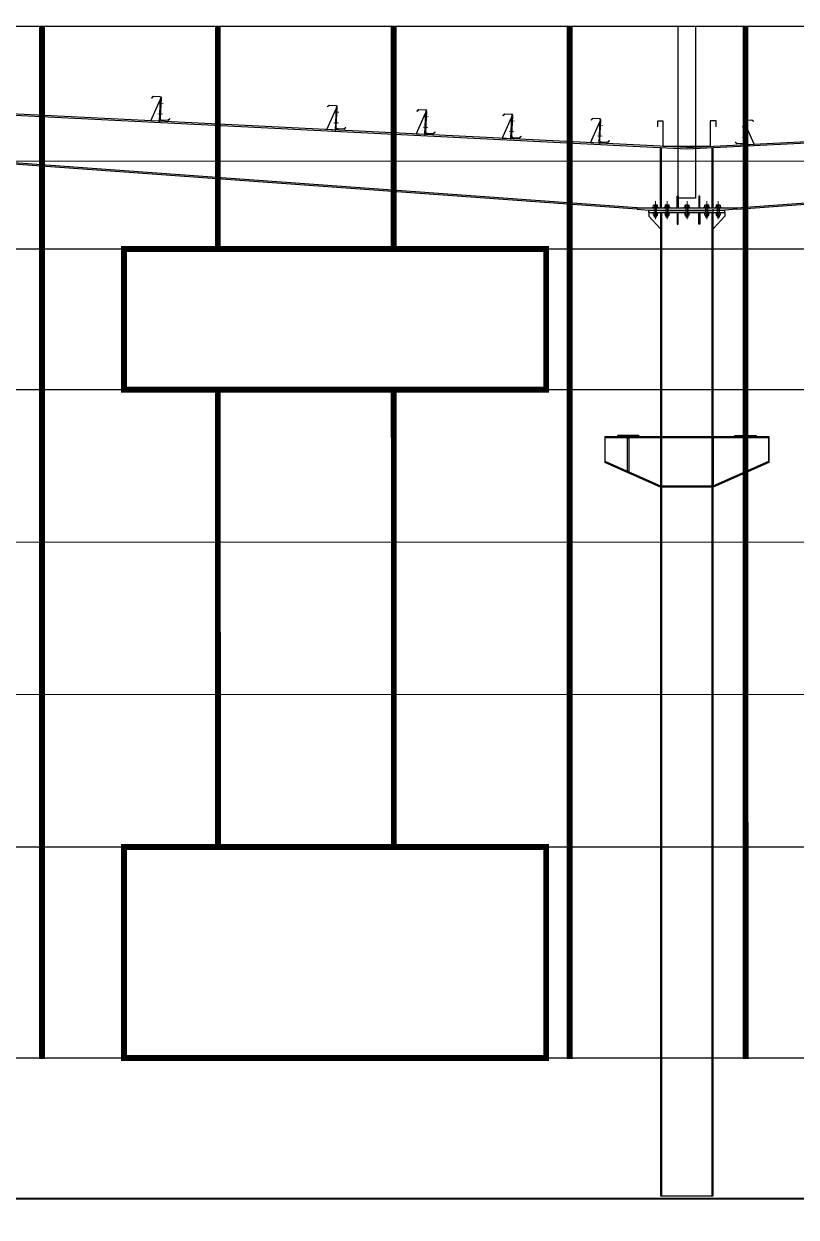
# Model space of a CAD drawing. Extents: x -33967 to 1773478, y -1022458 to -784650.
# Drawn here: x 1552807 to 1559393, y -1003956 to -993778 of the extents above; entities that cross this region are included whole.
import ezdxf

# ---------------------------------------------------------------- set-up
doc = ezdxf.new("R2010")
doc.units = 0
doc.header["$LTSCALE"] = 1000
doc.header["$MEASUREMENT"] = 0
doc.linetypes.add('ACAD_ISO02W100', pattern=[15, 12, -3])
doc.linetypes.add('DOTE', pattern=[2.42, 2, -0.2, 0.02, -0.2])
for name, color, linetype in [('14', 2, 'Continuous'), ('DOTE', 1, 'DOTE'), ('G L', 150, 'Continuous'), ('GL', 150, 'Continuous'), ('GZ', 50, 'Continuous'), ('LT', 27, 'Continuous'), ('SPACE', 7, 'Continuous'), ('天沟', 2, 'Continuous'), ('柱子', 30, 'Continuous'), ('檩托板', 7, 'Continuous')]:
    doc.layers.add(name, color=color, linetype=linetype)
for name, color, linetype, lineweight in [('6', 253, 'Continuous', 13), ('檩条', 30, 'Continuous', 5), ('螺栓', 15, 'Continuous', 18)]:
    doc.layers.add(name, color=color, linetype=linetype, lineweight=lineweight)
pattern_1 = [(180, (1730168.8424, -929119.4373), (-3e-12, -6.37031987), []), (180, (1730168.8424, -929122.6225), (-3e-12, -6.37031987), [3.18515994, -1.59257997])]
pattern_2 = [(180, (1730168.8424, -929119.4373), (-3e-12, -6.37031987), []), (180, (1730168.8424, -929122.6225), (-3e-12, -6.37031987), [3.18515994, -1.59257997])]
pattern_3 = [(180, (1729999.124, -929119.4373), (-3e-12, -6.37031987), []), (180, (1729999.124, -929122.6225), (-3e-12, -6.37031987), [3.18515994, -1.59257997])]
pattern_4 = [(180, (1729999.124, -929119.4373), (-3e-12, -6.37031987), []), (180, (1729999.124, -929122.6225), (-3e-12, -6.37031987), [3.18515994, -1.59257997])]
pattern_5 = [(180, (1729899.124, -929119.4373), (-3e-12, -6.37031987), []), (180, (1729899.124, -929122.6225), (-3e-12, -6.37031987), [3.18515994, -1.59257997])]
pattern_6 = [(180, (1729899.124, -929119.4373), (-3e-12, -6.37031987), []), (180, (1729899.124, -929122.6225), (-3e-12, -6.37031987), [3.18515994, -1.59257997])]
pattern_7 = [(180, (1730051.124, -929119.4373), (-3e-12, -6.37031987), []), (180, (1730051.124, -929122.6225), (-3e-12, -6.37031987), [3.18515994, -1.59257997])]
pattern_8 = [(180, (1730051.124, -929119.4373), (-3e-12, -6.37031987), []), (180, (1730051.124, -929122.6225), (-3e-12, -6.37031987), [3.18515994, -1.59257997])]
pattern_9 = [(180, (1729949.124, -929119.4373), (-3e-12, -6.37031987), []), (180, (1729949.124, -929122.6225), (-3e-12, -6.37031987), [3.18515994, -1.59257997])]
pattern_10 = [(180, (1729949.124, -929119.4373), (-3e-12, -6.37031987), []), (180, (1729949.124, -929122.6225), (-3e-12, -6.37031987), [3.18515994, -1.59257997])]

# ---------------------------------------------------------------- blocks, each defined once
blk = doc.blocks.new('LT')
at = {"layer": '檩托板', "elevation": 0}
for points in [[(1356482, 98210), (1356488, 98210), (1356498, 98018), (1356492, 98018)], [(1356488, 98200), (1356498, 98018), (1356568, 98022)]]:
    blk.add_lwpolyline(points, close=True, dxfattribs=at)
at = {"layer": '檩条', "color": 1, "linetype": 'Continuous'}
for p, q in [((1356504, 98171, -2), (1356464, 98169, -2)), ((1356509, 98080, -2), (1356469, 98078, -2))]:
    blk.add_line(p, q, dxfattribs=at)
at = {"layer": '檩条', "elevation": -2}
blk.add_lwpolyline([(1356481, 98215, -0.414214), (1356491, 98225), (1356547, 98228), (1356561, 98215), (1356563, 98218), (1356548, 98231), (1356488, 98228, 0.414214), (1356478, 98217), (1356488, 98041, -0.414214), (1356478, 98030), (1356423, 98027), (1356408, 98040), (1356406, 98038), (1356421, 98024), (1356481, 98027, 0.414214), (1356491, 98038), (1356481, 98215)], format="xyb", dxfattribs=at)
at = {"layer": '檩条', "color": 1, "linetype": 'Continuous'}
for points in [[(1356481, 98158, -2), (1356480, 98182, -2), (1356490, 98158, -2), (1356489, 98182, -2)], [(1356485, 98091, -2), (1356486, 98066, -2), (1356494, 98091, -2), (1356495, 98067, -2)]]:
    blk.add_solid(points, dxfattribs=at)

msp = doc.modelspace()

# ---------------------------------------------------------------- hatches: boundary and pattern name
at = {"layer": '螺栓'}
h = msp.add_hatch(dxfattribs=at)
h.set_pattern_fill('BRASS', color=8, scale=1.0032, angle=180, style=0)
h.set_pattern_definition(pattern_5)
h.paths.add_polyline_path([(1558182.7, -995413.9), (1558182.7, -995427.7), (1558202.8, -995427.7), (1558202.8, -995413.9)])
h = msp.add_hatch(dxfattribs=at)
h.set_pattern_fill('BRASS', color=8, scale=1.0032, angle=180, style=0)
h.set_pattern_definition(pattern_6)
h.paths.add_polyline_path([(1558182.7, -995413.9), (1558182.7, -995427.7), (1558202.8, -995427.7), (1558202.8, -995413.9)])
h = msp.add_hatch(dxfattribs=at)
h.set_pattern_fill('BRASS', color=8, scale=1.0032, angle=180, style=0)
h.set_pattern_definition(pattern_5)
h.paths.add_polyline_path([(1558182.7, -995413.9), (1558182.7, -995427.7), (1558202.8, -995427.7), (1558202.8, -995413.9)])
h = msp.add_hatch(dxfattribs=at)
h.set_pattern_fill('BRASS', color=8, scale=1.0032, angle=180, style=0)
h.set_pattern_definition(pattern_6)
h.paths.add_polyline_path([(1558182.7, -995413.9), (1558182.7, -995427.7), (1558202.8, -995427.7), (1558202.8, -995413.9)])
h = msp.add_hatch(dxfattribs=at)
h.set_pattern_fill('BRASS', color=8, scale=1.0032, angle=180, style=0)
h.set_pattern_definition(pattern_3)
h.paths.add_polyline_path([(1558282.7, -995413.9), (1558282.7, -995427.7), (1558302.8, -995427.7), (1558302.8, -995413.9)])
h = msp.add_hatch(dxfattribs=at)
h.set_pattern_fill('BRASS', color=8, scale=1.0032, angle=180, style=0)
h.set_pattern_definition(pattern_4)
h.paths.add_polyline_path([(1558282.7, -995413.9), (1558282.7, -995427.7), (1558302.8, -995427.7), (1558302.8, -995413.9)])
h = msp.add_hatch(dxfattribs=at)
h.set_pattern_fill('BRASS', color=8, scale=1.0032, angle=180, style=0)
h.set_pattern_definition(pattern_3)
h.paths.add_polyline_path([(1558282.7, -995413.9), (1558282.7, -995427.7), (1558302.8, -995427.7), (1558302.8, -995413.9)])
h = msp.add_hatch(dxfattribs=at)
h.set_pattern_fill('BRASS', color=8, scale=1.0032, angle=180, style=0)
h.set_pattern_definition(pattern_4)
h.paths.add_polyline_path([(1558282.7, -995413.9), (1558282.7, -995427.7), (1558302.8, -995427.7), (1558302.8, -995413.9)])
h = msp.add_hatch(dxfattribs=at)
h.set_pattern_fill('BRASS', color=8, scale=1.0032, angle=180, style=0)
h.set_pattern_definition(pattern_1)
h.paths.add_polyline_path([(1558452.4, -995413.9), (1558452.4, -995427.7), (1558472.5, -995427.7), (1558472.5, -995413.9)])
h = msp.add_hatch(dxfattribs=at)
h.set_pattern_fill('BRASS', color=8, scale=1.0032, angle=180, style=0)
h.set_pattern_definition(pattern_2)
h.paths.add_polyline_path([(1558452.4, -995413.9), (1558452.4, -995427.7), (1558472.5, -995427.7), (1558472.5, -995413.9)])
h = msp.add_hatch(dxfattribs=at)
h.set_pattern_fill('BRASS', color=8, scale=1.0032, angle=180, style=0)
h.set_pattern_definition(pattern_1)
h.paths.add_polyline_path([(1558452.4, -995413.9), (1558452.4, -995427.7), (1558472.5, -995427.7), (1558472.5, -995413.9)])
h = msp.add_hatch(dxfattribs=at)
h.set_pattern_fill('BRASS', color=8, scale=1.0032, angle=180, style=0)
h.set_pattern_definition(pattern_2)
h.paths.add_polyline_path([(1558452.4, -995413.9), (1558452.4, -995427.7), (1558472.5, -995427.7), (1558472.5, -995413.9)])
h = msp.add_hatch(dxfattribs=at)
h.set_pattern_fill('BRASS', color=8, scale=1.0032, angle=180, style=0)
h.set_pattern_definition(pattern_7)
h.paths.add_polyline_path([(1558640.8, -995413.9), (1558640.8, -995427.7), (1558620.8, -995427.7), (1558620.8, -995413.9)])
h = msp.add_hatch(dxfattribs=at)
h.set_pattern_fill('BRASS', color=8, scale=1.0032, angle=180, style=0)
h.set_pattern_definition(pattern_8)
h.paths.add_polyline_path([(1558640.8, -995413.9), (1558640.8, -995427.7), (1558620.8, -995427.7), (1558620.8, -995413.9)])
h = msp.add_hatch(dxfattribs=at)
h.set_pattern_fill('BRASS', color=8, scale=1.0032, angle=180, style=0)
h.set_pattern_definition(pattern_7)
h.paths.add_polyline_path([(1558640.8, -995413.9), (1558640.8, -995427.7), (1558620.8, -995427.7), (1558620.8, -995413.9)])
h = msp.add_hatch(dxfattribs=at)
h.set_pattern_fill('BRASS', color=8, scale=1.0032, angle=180, style=0)
h.set_pattern_definition(pattern_8)
h.paths.add_polyline_path([(1558640.8, -995413.9), (1558640.8, -995427.7), (1558620.8, -995427.7), (1558620.8, -995413.9)])
h = msp.add_hatch(dxfattribs=at)
h.set_pattern_fill('BRASS', color=8, scale=1.0032, angle=180, style=0)
h.set_pattern_definition(pattern_9)
h.paths.add_polyline_path([(1558738.8, -995413.9), (1558738.8, -995427.7), (1558718.8, -995427.7), (1558718.8, -995413.9)])
h = msp.add_hatch(dxfattribs=at)
h.set_pattern_fill('BRASS', color=8, scale=1.0032, angle=180, style=0)
h.set_pattern_definition(pattern_10)
h.paths.add_polyline_path([(1558738.8, -995413.9), (1558738.8, -995427.7), (1558718.8, -995427.7), (1558718.8, -995413.9)])
h = msp.add_hatch(dxfattribs=at)
h.set_pattern_fill('BRASS', color=8, scale=1.0032, angle=180, style=0)
h.set_pattern_definition(pattern_9)
h.paths.add_polyline_path([(1558738.8, -995413.9), (1558738.8, -995427.7), (1558718.8, -995427.7), (1558718.8, -995413.9)])
h = msp.add_hatch(dxfattribs=at)
h.set_pattern_fill('BRASS', color=8, scale=1.0032, angle=180, style=0)
h.set_pattern_definition(pattern_10)
h.paths.add_polyline_path([(1558738.8, -995413.9), (1558738.8, -995427.7), (1558718.8, -995427.7), (1558718.8, -995413.9)])

# ---------------------------------------------------------------- linework, layer by layer
at = {"color": 6, "const_width": 50}
for points in [[(1552960.9, -993803.7), (1552961.9, -1002607.9)], [(1554460.9, -993803.6), (1554461.2, -995698.9)], [(1555960.9, -993803.4), (1555961.2, -995698.9)], [(1557460.9, -993803.2), (1557461.9, -1002607.4)], [(1558960.9, -993803), (1558961.9, -1002607.2)], [(1554461.3, -996898.9), (1554461.7, -1000798.9)], [(1555961.3, -996898.9), (1555961.7, -1000798.9)], [(1554461.9, -1002598.9), (1554461.9, -1002607.7)], [(1555961.9, -1002598.9), (1555961.9, -1002607.5)]]:
    msp.add_lwpolyline(points, dxfattribs=at)
for points in [[(1557260.7, -995698.9), (1553660.7, -995698.9), (1553660.7, -996898.9), (1557260.7, -996898.9)], [(1557260.7, -1000798.9), (1553660.7, -1000798.9), (1553660.7, -1002598.9), (1557260.7, -1002598.9)]]:
    msp.add_lwpolyline(points, close=True, dxfattribs=at)
at = {"layer": '14', "color": 8}
for p, q in [((1557760.7, -997298.9), (1558235.7, -997298.9)), ((1558235.7, -997308.9), (1557760.7, -997308.9)), ((1557760.7, -997308.9), (1557760.7, -997508.9)), ((1558235.7, -997308.9), (1557760.7, -997308.9)), ((1558050.7, -997288.9), (1557870.7, -997288.9)), ((1557870.7, -997288.9), (1557870.7, -997298.9)), ((1557870.7, -997298.9), (1558050.7, -997298.9)), ((1557955.7, -997595.1), (1557955.7, -997308.9)), ((1557955.7, -997308.9), (1557965.7, -997308.9)), ((1557965.7, -997308.9), (1557965.7, -997599.6)), ((1558245.7, -997298.9), (1558675.7, -997298.9)), ((1558245.7, -997308.9), (1558245.7, -997298.9)), ((1558675.7, -997308.9), (1558245.7, -997308.9)), ((1558675.7, -997298.9), (1558675.7, -997308.9)), ((1558685.7, -997298.9), (1559160.7, -997298.9)), ((1559160.7, -997308.9), (1558685.7, -997308.9)), ((1558685.7, -997308.9), (1558685.7, -997718.9)), ((1559160.7, -997308.9), (1558685.7, -997308.9)), ((1558870.7, -997288.9), (1559050.7, -997288.9)), ((1558955.7, -997599.6), (1558955.7, -997308.9)), ((1558955.7, -997308.9), (1558965.7, -997308.9)), ((1558965.7, -997308.9), (1558965.7, -997595.1)), ((1559160.7, -997508.9), (1559160.7, -997308.9)), ((1557760.7, -997508.9), (1558235.7, -997718.9)), ((1557760.7, -997508.9), (1558235.7, -997718.9)), ((1558235.7, -997728.9), (1557760.7, -997518.9)), ((1558685.7, -997718.9), (1559160.7, -997508.9)), ((1558685.7, -997718.9), (1559160.7, -997508.9)), ((1559160.7, -997518.9), (1558685.7, -997728.9)), ((1557965.7, -997599.6), (1557955.7, -997595.1)), ((1558965.7, -997595.1), (1558955.7, -997599.6)), ((1558245.7, -997718.9), (1558675.7, -997718.9)), ((1558245.7, -997728.9), (1558245.7, -997718.9)), ((1558675.7, -997728.9), (1558245.7, -997728.9)), ((1558675.7, -997718.9), (1558675.7, -997728.9))]:
    msp.add_line(p, q, dxfattribs=at)
at = {"layer": '14', "color": 8, "const_width": 0.45}
msp.add_lwpolyline([(1558235.7, -997748.9), (1558235.7, -997308.9)], dxfattribs=at)
at = {"layer": '6', "color": 8, "linetype": 'ACAD_ISO02W100', "ltscale": 2}
for p, q in [((1558192.7, -995291.4), (1558192.7, -995443.8)), ((1558292.7, -995291.4), (1558292.7, -995443.8)), ((1558462.4, -995291.4), (1558462.4, -995443.8)), ((1558630.8, -995291.4), (1558630.8, -995443.8)), ((1558728.8, -995291.4), (1558728.8, -995443.8))]:
    msp.add_line(p, q, dxfattribs=at)
at = {"layer": 'DOTE', "linetype": 'DOTE', "const_width": 15}
msp.add_lwpolyline([(1594960.9, -1003798.9), (1539960.5, -1003798.9), (1539960.5, -1003948.9), (1539198.7, -1003948.9)], dxfattribs=at)
at = {"layer": 'DOTE', "color": 1, "linetype": 'DOTE', "const_width": 15}
msp.add_lwpolyline([(1539960.5, -1003798.9), (1594960.9, -1003798.9), (1594960.9, -1003948.9), (1595722.7, -1003948.9)], dxfattribs=at)
at = {"layer": 'G L', "color": 8}
for points in [[(1558460.7, -994833.4), (1549210.7, -994370.9)], [(1549210.7, -994380.9), (1558460.7, -994843.4), (1567460.7, -994393.4)], [(1558460.7, -994833.4), (1567460.7, -994383.4)], [(1558035.8, -995347.7), (1549210.7, -994711.4)], [(1558035.8, -995357.8), (1549210.7, -994721.4)], [(1558885.8, -995347.6), (1567460.7, -994723.9)], [(1558885.8, -995357.6), (1567460.7, -994733.9)]]:
    msp.add_lwpolyline(points, dxfattribs=at)
at = {"layer": 'GL', "color": 8}
for p, q in [((1558235.8, -995347.6), (1558235.8, -994832.2)), ((1558245.8, -995347.6), (1558245.8, -994832.7)), ((1558675.8, -995347.6), (1558675.8, -994832.7)), ((1558685.8, -995347.6), (1558685.8, -994832.2)), ((1558035.8, -995357.6), (1558035.8, -995347.6)), ((1558035.8, -995347.6), (1558885.8, -995347.6)), ((1558035.8, -995357.6), (1558135.8, -995367.6)), ((1558135.8, -995387.6), (1558135.8, -995367.6)), ((1558135.8, -995367.6), (1558785.8, -995367.6)), ((1558135.8, -995387.6), (1558785.8, -995387.6)), ((1558135.8, -995387.6), (1558135.8, -995417.6)), ((1558135.8, -995417.6), (1558235.8, -995527.6)), ((1558785.8, -995417.6), (1558685.8, -995527.6)), ((1558885.8, -995357.6), (1558785.8, -995367.6)), ((1558785.8, -995387.6), (1558785.8, -995367.6)), ((1558785.8, -995387.6), (1558785.8, -995417.6)), ((1558885.8, -995357.6), (1558885.8, -995347.6))]:
    msp.add_line(p, q, dxfattribs=at)
for points in [[(1558378, -995247.6), (1558388, -995247.6), (1558388, -995347.6), (1558378, -995347.6)], [(1558572.2, -995247.6), (1558562.2, -995247.6), (1558562.2, -995347.6), (1558572.2, -995347.6)], [(1558378, -995487.6), (1558388, -995487.6), (1558388, -995387.6), (1558378, -995387.6)], [(1558572.2, -995487.6), (1558562.2, -995487.6), (1558562.2, -995387.6), (1558572.2, -995387.6)]]:
    msp.add_lwpolyline(points, close=True, dxfattribs=at)
at = {"layer": 'GZ', "color": 8}
for p, q in [((1557760.7, -997298.9), (1557760.7, -997518.9)), ((1558050.7, -997288.9), (1558050.7, -997298.9)), ((1558870.7, -997298.9), (1558870.7, -997288.9)), ((1559050.7, -997288.9), (1559050.7, -997298.9)), ((1559160.7, -997298.9), (1559160.7, -997518.9))]:
    msp.add_line(p, q, dxfattribs=at)
for points in [[(1558385.7, -993798.9), (1558535.7, -993798.9), (1558535.7, -995263.4), (1558385.7, -995263.4)], [(1558675.8, -995387.6), (1558245.8, -995387.6), (1558245.7, -1003773.9), (1558675.7, -1003773.9)]]:
    msp.add_lwpolyline(points, close=True, dxfattribs=at)
for points in [[(1558685.8, -995387.6), (1558235.8, -995387.6), (1558235.7, -1003773.9), (1558685.7, -1003773.9), (1558685.8, -995357.6)], [(1558245.8, -995387.6), (1558675.8, -995387.6)]]:
    msp.add_lwpolyline(points, dxfattribs=at)
at = {"layer": 'LT', "linetype": 'ByBlock', "const_width": 10}
for points in [[(1540000.4, -993798.9), (1594920.5, -993798.9)], [(1540000.7, -994948.9), (1594920.5, -994948.9)], [(1540000.7, -995698.9), (1594920.5, -995698.9)], [(1540000.7, -996898.9), (1594920.5, -996898.9)], [(1540000.7, -998198.9), (1564810.7, -998198.9)], [(1540000.7, -999498.9), (1564810.7, -999498.9)], [(1540000.7, -1000798.9), (1564810.7, -1000798.9)], [(1540000.7, -1002598.9), (1564810.7, -1002598.9)]]:
    msp.add_lwpolyline(points, dxfattribs=at)
at = {"layer": '天沟', "color": 8, "linetype": 'ByBlock'}
msp.add_lwpolyline([(1558710.2, -994656), (1558710.2, -994606), (1558660.2, -994606), (1558660.2, -994823.5), (1558260.2, -994823.5), (1558260.2, -994606.8), (1558210.2, -994606.8), (1558210.2, -994656.8)], dxfattribs=at)
at = {"layer": '柱子', "color": 8}
msp.add_line((1558245.7, -997298.9), (1558675.7, -997298.9), dxfattribs=at)
at = {"layer": '螺栓', "color": 8}
for p, q in [((1558168.7, -995347.6), (1558168.7, -995341.6)), ((1558168.7, -995347.6), (1558168.7, -995341.6)), ((1558168.7, -995347.6), (1558168.7, -995341.6)), ((1558168.7, -995347.6), (1558168.7, -995341.6)), ((1558210.8, -995325.5), (1558174.7, -995325.5)), ((1558182.7, -995341.6), (1558182.7, -995387.6)), ((1558183.7, -995341.6), (1558183.7, -995325.5)), ((1558201.8, -995341.6), (1558201.8, -995325.5)), ((1558202.8, -995341.6), (1558202.8, -995387.6)), ((1558268.7, -995347.6), (1558268.7, -995341.6)), ((1558268.7, -995347.6), (1558268.7, -995341.6)), ((1558268.7, -995347.6), (1558268.7, -995341.6)), ((1558268.7, -995347.6), (1558268.7, -995341.6)), ((1558310.8, -995325.5), (1558274.7, -995325.5)), ((1558282.7, -995341.6), (1558282.7, -995387.6)), ((1558283.7, -995341.6), (1558283.7, -995325.5)), ((1558301.8, -995341.6), (1558301.8, -995325.5)), ((1558302.8, -995341.6), (1558302.8, -995387.6)), ((1558438.4, -995347.6), (1558438.4, -995341.6)), ((1558438.4, -995347.6), (1558438.4, -995341.6)), ((1558438.4, -995347.6), (1558438.4, -995341.6)), ((1558438.4, -995347.6), (1558438.4, -995341.6)), ((1558480.5, -995325.5), (1558444.4, -995325.5)), ((1558452.4, -995341.6), (1558452.4, -995387.6)), ((1558453.4, -995341.6), (1558453.4, -995325.5)), ((1558471.5, -995341.6), (1558471.5, -995325.5)), ((1558472.5, -995341.6), (1558472.5, -995387.6)), ((1558612.7, -995325.5), (1558648.8, -995325.5)), ((1558620.8, -995341.6), (1558620.8, -995387.6)), ((1558621.8, -995341.6), (1558621.8, -995325.5)), ((1558639.8, -995341.6), (1558639.8, -995325.5)), ((1558640.8, -995341.6), (1558640.8, -995387.6)), ((1558654.9, -995347.6), (1558654.9, -995341.6)), ((1558654.9, -995347.6), (1558654.9, -995341.6)), ((1558654.9, -995347.6), (1558654.9, -995341.6)), ((1558654.9, -995347.6), (1558654.9, -995341.6)), ((1558710.7, -995325.5), (1558746.8, -995325.5)), ((1558718.8, -995341.6), (1558718.8, -995387.6)), ((1558719.8, -995341.6), (1558719.8, -995325.5)), ((1558737.8, -995341.6), (1558737.8, -995325.5)), ((1558738.8, -995341.6), (1558738.8, -995387.6)), ((1558752.9, -995347.6), (1558752.9, -995341.6)), ((1558752.9, -995347.6), (1558752.9, -995341.6)), ((1558752.9, -995347.6), (1558752.9, -995341.6)), ((1558752.9, -995347.6), (1558752.9, -995341.6)), ((1558210.8, -995409.7), (1558174.7, -995409.7)), ((1558183.7, -995409.7), (1558183.7, -995393.6)), ((1558201.8, -995409.7), (1558201.8, -995393.6)), ((1558310.8, -995409.7), (1558274.7, -995409.7)), ((1558283.7, -995409.7), (1558283.7, -995393.6)), ((1558301.8, -995409.7), (1558301.8, -995393.6)), ((1558480.5, -995409.7), (1558444.4, -995409.7)), ((1558453.4, -995409.7), (1558453.4, -995393.6)), ((1558471.5, -995409.7), (1558471.5, -995393.6)), ((1558612.7, -995409.7), (1558648.8, -995409.7)), ((1558621.8, -995409.7), (1558621.8, -995393.6)), ((1558639.8, -995409.7), (1558639.8, -995393.6)), ((1558710.7, -995409.7), (1558746.8, -995409.7)), ((1558719.8, -995409.7), (1558719.8, -995393.6)), ((1558737.8, -995409.7), (1558737.8, -995393.6))]:
    msp.add_line(p, q, dxfattribs=at)
for points in [[(1558216.8, -995341.6), (1558216.8, -995347.6), (1558168.7, -995347.6), (1558168.7, -995341.6)], [(1558316.8, -995341.6), (1558316.8, -995347.6), (1558268.7, -995347.6), (1558268.7, -995341.6)], [(1558486.5, -995341.6), (1558486.5, -995347.6), (1558438.4, -995347.6), (1558438.4, -995341.6)], [(1558606.7, -995341.6), (1558606.7, -995347.6), (1558654.9, -995347.6), (1558654.9, -995341.6)], [(1558704.7, -995341.6), (1558704.7, -995347.6), (1558752.9, -995347.6), (1558752.9, -995341.6)], [(1558216.8, -995387.6), (1558216.8, -995393.6), (1558168.7, -995393.6), (1558168.7, -995387.6)], [(1558316.8, -995387.6), (1558316.8, -995393.6), (1558268.7, -995393.6), (1558268.7, -995387.6)], [(1558486.5, -995387.6), (1558486.5, -995393.6), (1558438.4, -995393.6), (1558438.4, -995387.6)], [(1558606.7, -995387.6), (1558606.7, -995393.6), (1558654.9, -995393.6), (1558654.9, -995387.6)], [(1558704.7, -995387.6), (1558704.7, -995393.6), (1558752.9, -995393.6), (1558752.9, -995387.6)]]:
    msp.add_lwpolyline(points, close=True, dxfattribs=at)
for points in [[(1558210.8, -995341.6), (1558210.8, -995325.5), (1558206.5, -995321.3), (1558178.9, -995321.3), (1558174.7, -995325.5), (1558174.7, -995341.6)], [(1558310.8, -995341.6), (1558310.8, -995325.5), (1558306.5, -995321.3), (1558278.9, -995321.3), (1558274.7, -995325.5), (1558274.7, -995341.6)], [(1558480.5, -995341.6), (1558480.5, -995325.5), (1558476.2, -995321.3), (1558448.6, -995321.3), (1558444.4, -995325.5), (1558444.4, -995341.6)], [(1558612.7, -995341.6), (1558612.7, -995325.5), (1558617, -995321.3), (1558644.6, -995321.3), (1558648.8, -995325.5), (1558648.8, -995341.6)], [(1558710.7, -995341.6), (1558710.7, -995325.5), (1558715, -995321.3), (1558742.6, -995321.3), (1558746.8, -995325.5), (1558746.8, -995341.6)], [(1558210.8, -995393.6), (1558210.8, -995409.7), (1558206.5, -995413.9), (1558178.9, -995413.9), (1558174.7, -995409.7), (1558174.7, -995393.6)], [(1558202.8, -995413.9), (1558202.8, -995427.7), (1558182.7, -995427.7), (1558182.7, -995413.9)], [(1558310.8, -995393.6), (1558310.8, -995409.7), (1558306.5, -995413.9), (1558278.9, -995413.9), (1558274.7, -995409.7), (1558274.7, -995393.6)], [(1558302.8, -995413.9), (1558302.8, -995427.7), (1558282.7, -995427.7), (1558282.7, -995413.9)], [(1558480.5, -995393.6), (1558480.5, -995409.7), (1558476.2, -995413.9), (1558448.6, -995413.9), (1558444.4, -995409.7), (1558444.4, -995393.6)], [(1558472.5, -995413.9), (1558472.5, -995427.7), (1558452.4, -995427.7), (1558452.4, -995413.9)], [(1558612.7, -995393.6), (1558612.7, -995409.7), (1558617, -995413.9), (1558644.6, -995413.9), (1558648.8, -995409.7), (1558648.8, -995393.6)], [(1558620.8, -995413.9), (1558620.8, -995427.7), (1558640.8, -995427.7), (1558640.8, -995413.9)], [(1558710.7, -995393.6), (1558710.7, -995409.7), (1558715, -995413.9), (1558742.6, -995413.9), (1558746.8, -995409.7), (1558746.8, -995393.6)], [(1558718.8, -995413.9), (1558718.8, -995427.7), (1558738.8, -995427.7), (1558738.8, -995413.9)]]:
    msp.add_lwpolyline(points, dxfattribs=at)

# ---------------------------------------------------------------- block references
at = {"layer": 'SPACE', "color": 8, "xscale": -1, "rotation": 0.1868720425198944}
for p in [(2910771.1, -1088201.9, -0.3), (2912271.1, -1088276.9, -0.3), (2913034, -1088315, -0.3), (2913767.6, -1088351.7, -0.3), (2914519.6, -1088389.3, -0.3)]:
    msp.add_blockref('LT', p, dxfattribs=at)
at = {"layer": 'SPACE', "color": 8, "rotation": 359.81312795748}
msp.add_blockref('LT', (202154.5, -1088401.7, -0.3), dxfattribs=at)

doc.saveas('drawing.dxf')
